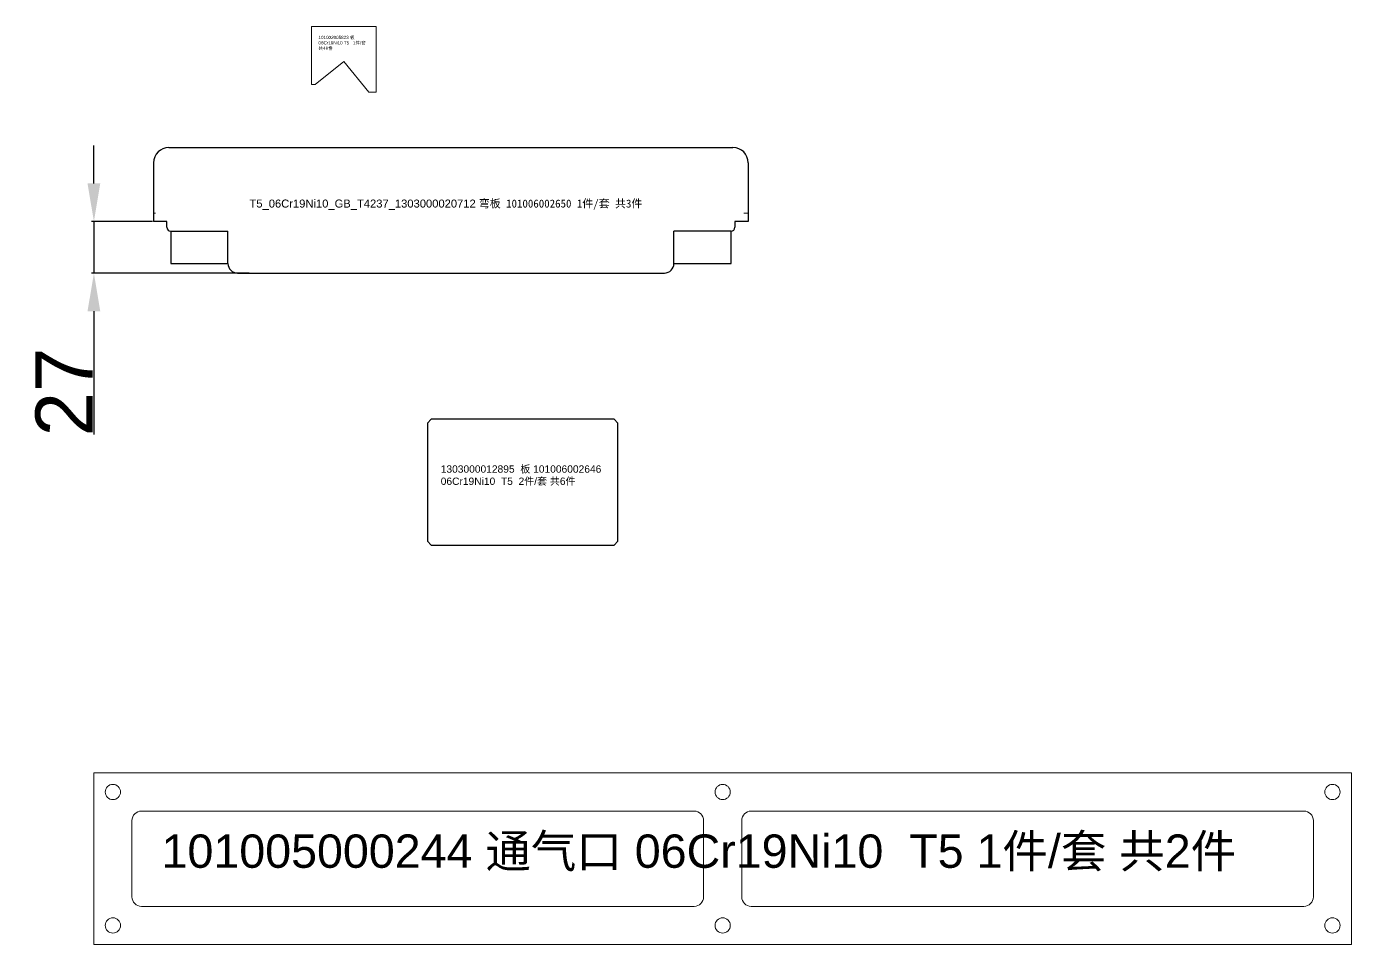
# Model space of a CAD drawing. Header units: millimetres. Extents: x 69569 to 103620, y -8463 to 17679.
# Drawn here: x 82151 to 82846, y 13958 to 14440 of the extents above; entities that cross this region are included whole.
import ezdxf

# ---------------------------------------------------------------- set-up
doc = ezdxf.new("R2010")
doc.units = ezdxf.units.MM
doc.styles.get("Standard").update_dxf_attribs({"font": 'arial.ttf'})
doc.dimstyles.new('0000', dxfattribs={"dimtxt": 30, "dimasz": 20, "dimexe": 1.25, "dimexo": 0.625, "dimtad": 1, "dimtxsty": 'Standard', "dimcen": 2.5, "dimazin": 3, "dimtfac": 1, "dimtmove": 0, "dimatfit": 3})

# ---------------------------------------------------------------- blocks, each defined once
blk = doc.blocks.new('101002005823 板')
at = {"color": 7, "linetype": 'Continuous', "lineweight": 15}
for p, q in [((-4659.37, 27383.31), (-4693.37, 27383.31)), ((-4693.37, 27383.31), (-4693.37, 27352.81)), ((-4659.37, 27348.81), (-4659.37, 27383.31)), ((-4691.43, 27352.81), (-4676.37, 27365.01)), ((-4676.37, 27365.01), (-4663.25, 27348.81)), ((-4693.37, 27352.81), (-4691.43, 27352.81)), ((-4663.25, 27348.81), (-4659.37, 27348.81))]:
    blk.add_line(p, q, dxfattribs=at)
at = {"color": 3, "insert": (-4689.69, 27378.42), "char_height": 1.701, "attachment_point": 1}
blk.add_mtext_dynamic_manual_height_columns('101002005823 {\\fSimSun|b0|i0|c134|p2;板}  06Cr19Ni10 T5   1{\\fSimSun|b0|i0|c134|p2;件}/{\\fSimSun|b0|i0|c134|p2;套}  {\\fSimSun|b0|i0|c134|p2;共48件}', width=25.7249, gutter_width=17.5, heights=[0], dxfattribs=at)
blk = doc.blocks.new('弯板 101006002650')
at = {"color": 7, "linetype": 'Continuous', "lineweight": 25}
for p, q in [((-139.06, 27.37), (156.94, 27.37)), ((-147.06, 19.37), (-147.06, -11.49)), ((164.94, 19.37), (164.94, -11.49)), ((-140.06, -11.49), (-147.06, -11.49)), ((-140.06, -14.49), (-140.06, -11.49)), ((164.94, -11.49), (157.94, -11.49)), ((157.94, -11.49), (157.94, -14.49)), ((-138.06, -16.49), (-138.06, -33.49)), ((155.94, -33.49), (155.94, -16.49)), ((-138.06, -33.49), (-108.06, -33.49)), ((125.94, -33.49), (155.94, -33.49)), ((-103.06, -38.49), (120.94, -38.49))]:
    blk.add_line(p, q, dxfattribs=at)
at = {"color": 6, "linetype": 'Continuous', "lineweight": 0}
for p, q in [((-146.17, -7.06), (-147.06, -7.06)), ((164.94, -7.06), (162.74, -7.06))]:
    blk.add_line(p, q, dxfattribs=at)
at = {"color": 6}
for p, q in [((-138.06, -16.49), (-108.06, -16.49)), ((-108.06, -33.49), (-108.06, -16.49)), ((155.94, -16.49), (125.94, -16.49)), ((125.94, -33.49), (125.94, -16.49))]:
    blk.add_line(p, q, dxfattribs=at)
at = {"color": 7, "linetype": 'Continuous', "lineweight": 25}
for centre, radius, start, end in [((-139.06, 19.37), 8, 90, 180), ((156.94, 19.37), 8, 0, 90), ((-138.06, -14.49), 2, 180, 270), ((155.94, -14.49), 2, 270, 0), ((-103.06, -33.49), 5, 180, 270), ((120.94, -33.49), 5, 270, 0)]:
    blk.add_arc(centre, radius, start, end, dxfattribs=at)
at = {"insert": (-96.77, 0.07), "char_height": 4.2, "width": 224.4943, "attachment_point": 1}
blk.add_mtext('{\\C3;T5_06Cr19Ni10_GB_T4237_1303000020712 \\fSimSun|b0|i0|c134|p34;弯板 \\Ftxt|c134;101006002650 1\\fSimSun|b0|i0|c134|p34;件\\Ftxt|c134;/\\fSimSun|b0|i0|c134|p34;套 共3件}', dxfattribs=at)
blk = doc.blocks.new('101005000244')
at = {"color": 7, "linetype": 'Continuous', "lineweight": 15}
for p, q in [((18517.57, 398.21), (18517.57, 308.21)), ((19177.57, 398.21), (18517.57, 398.21)), ((19177.57, 308.21), (19177.57, 398.21)), ((18832.57, 378.21), (18542.57, 378.21)), ((19152.57, 378.21), (18862.57, 378.21)), ((18537.57, 373.21), (18537.57, 333.21)), ((18837.57, 333.21), (18837.57, 373.21)), ((18857.57, 373.21), (18857.57, 333.21)), ((19157.57, 333.21), (19157.57, 373.21)), ((18542.57, 328.21), (18832.57, 328.21)), ((18862.57, 328.21), (19152.57, 328.21)), ((18517.57, 308.21), (19177.57, 308.21))]:
    blk.add_line(p, q, dxfattribs=at)
for centre in [(18527.57, 388.21), (18847.57, 388.21), (19167.57, 388.21), (18527.57, 318.21), (18847.57, 318.21), (19167.57, 318.21)]:
    blk.add_circle(centre, 4, dxfattribs=at)
for centre, start, end in [((18542.57, 373.21), 90, 180), ((18832.57, 373.21), 0, 90), ((18862.57, 373.21), 90, 180), ((19152.57, 373.21), 0, 90), ((18542.57, 333.21), 180, 270), ((18832.57, 333.21), 270, 0), ((18862.57, 333.21), 180, 270), ((19152.57, 333.21), 270, 0)]:
    blk.add_arc(centre, 5, start, end, dxfattribs=at)
at = {"color": 3, "insert": (18553.12, 365.93), "char_height": 17.5, "attachment_point": 1}
blk.add_mtext_dynamic_manual_height_columns('101005000244 {\\fSimSun|b0|i0|c134|p2;通气口} 06Cr19Ni10  T5 1{\\fSimSun|b0|i0|c134|p2;件}/{\\fSimSun|b0|i0|c134|p2;套} {\\fSimSun|b0|i0|c134|p2;共}2{\\fSimSun|b0|i0|c134|p2;件}', width=580.4648, gutter_width=17.5, heights=[0], dxfattribs=at)
blk = doc.blocks.new('*D154')
at = {"color": 0, "lineweight": -2}
for p, q in [((82186.04, 14357.56), (82186.04, 14377.56)), ((82216.77, 14337.56), (82184.79, 14337.56)), ((82186.04, 14337.56), (82186.04, 14310.56)), ((82267.55, 14310.56), (82184.79, 14310.56)), ((82186.04, 14290.56), (82186.04, 14225.83))]:
    blk.add_line(p, q, dxfattribs=at)
at = {"color": 0}
for points in [[(82182.7, 14357.56), (82189.37, 14357.56), (82186.04, 14337.56)], [(82182.7, 14290.56), (82189.37, 14290.56), (82186.04, 14310.56)]]:
    blk.add_solid(points, dxfattribs=at)
at = {"layer": 'Defpoints', "color": 0}
for p in [(82217.39, 14337.56), (82186.04, 14310.56), (82268.18, 14310.56)]:
    blk.add_point(p, dxfattribs=at)
at = {"color": 0, "insert": (82170.35, 14248.2), "char_height": 30, "attachment_point": 5, "rotation": 90}
blk.add_mtext('27', dxfattribs=at)
blk = doc.blocks.new('101006002646    板')
at = {"color": 7, "linetype": 'Continuous', "lineweight": 25}
for p, q in [((1646611015.875563, 3306321573.074296), (1646611013.875563, 3306321571.074295)), ((1646611013.875563, 3306321571.074295), (1646611013.875563, 3306321509.074295)), ((1646611111.875563, 3306321573.074296), (1646611015.875563, 3306321573.074296)), ((1646611113.875563, 3306321571.074295), (1646611111.875563, 3306321573.074296)), ((1646611113.875563, 3306321509.074295), (1646611113.875563, 3306321571.074295)), ((1646611013.875563, 3306321509.074295), (1646611015.875563, 3306321507.074295)), ((1646611111.875563, 3306321507.074295), (1646611113.875563, 3306321509.074295)), ((1646611015.875563, 3306321507.074295), (1646611111.875563, 3306321507.074295))]:
    blk.add_line(p, q, dxfattribs=at)
at = {"color": 3, "insert": (1646611020.8753, 3306321548.916623), "char_height": 3.84, "attachment_point": 1}
blk.add_mtext_dynamic_manual_height_columns('1303000012895  {\\fSimSun|b0|i0|c134|p54;板} 101006002646 06Cr19Ni10  T5  2{\\fSimSun|b0|i0|c134|p54;件}/{\\fSimSun|b0|i0|c134|p54;套} {\\fSimSun|b0|i0|c134|p54;共}6{\\fSimSun|b0|i0|c134|p54;件}', width=84.94843743, gutter_width=6, heights=[0], dxfattribs=at)

msp = doc.modelspace()

# ---------------------------------------------------------------- block references
at = {"color": 1}
for name, p in [('101002005823 板', (86993.57969, -12943.38918)), ('101006002646    板', (-1646528652.83264, -3306307339.24295)), ('101005000244', (63668.42663, 13650.10119))]:
    msp.add_blockref(name, p, dxfattribs=at)
msp.add_blockref('弯板 101006002650', (82364.45125, 14349.0574))

# ---------------------------------------------------------------- dimensions: what is measured, and where the dimension line sits
dim = msp.add_linear_dim(base=(82186.03636, 14310.56395), p1=(82217.39273, 14337.56395), p2=(82268.17561, 14310.56395), angle=90, dimstyle='0000', dxfattribs=at)
dim.commit()
dim.dimension.update_dxf_attribs({"geometry": '*D154', "text_midpoint": (82170.34997, 14248.19611)})

doc.saveas('drawing.dxf')
